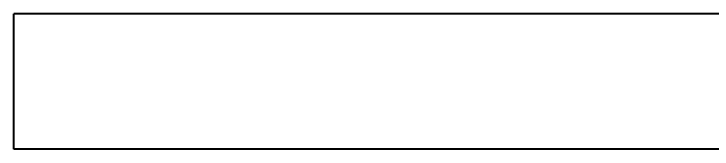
# Model space of a CAD drawing. Header units: inches. Extents: x 547 to 1628, y -123 to 254.
# Drawn here: x 1416.65 to 1442.49, y 149.28 to 154.28 of the extents above; entities that cross this region are included whole.
import ezdxf

# ---------------------------------------------------------------- set-up
doc = ezdxf.new("R2010")
doc.units = ezdxf.units.IN
doc.header["$MEASUREMENT"] = 0
doc.layers.add('Wall', color=7, linetype='Continuous', lineweight=40)

msp = doc.modelspace()

# ---------------------------------------------------------------- linework, layer by layer
at = {"layer": 'Wall'}
for p, q in [((1443.653042389993, 154.2793858108372), (1416.653042389994, 154.2793858108373)), ((1416.653042389994, 149.2793858108375), (1416.653042389994, 154.2793858108373)), ((1448.653042389993, 149.2793858108371), (1416.653042389994, 149.2793858108373))]:
    msp.add_line(p, q, dxfattribs=at)

doc.saveas('drawing.dxf')
